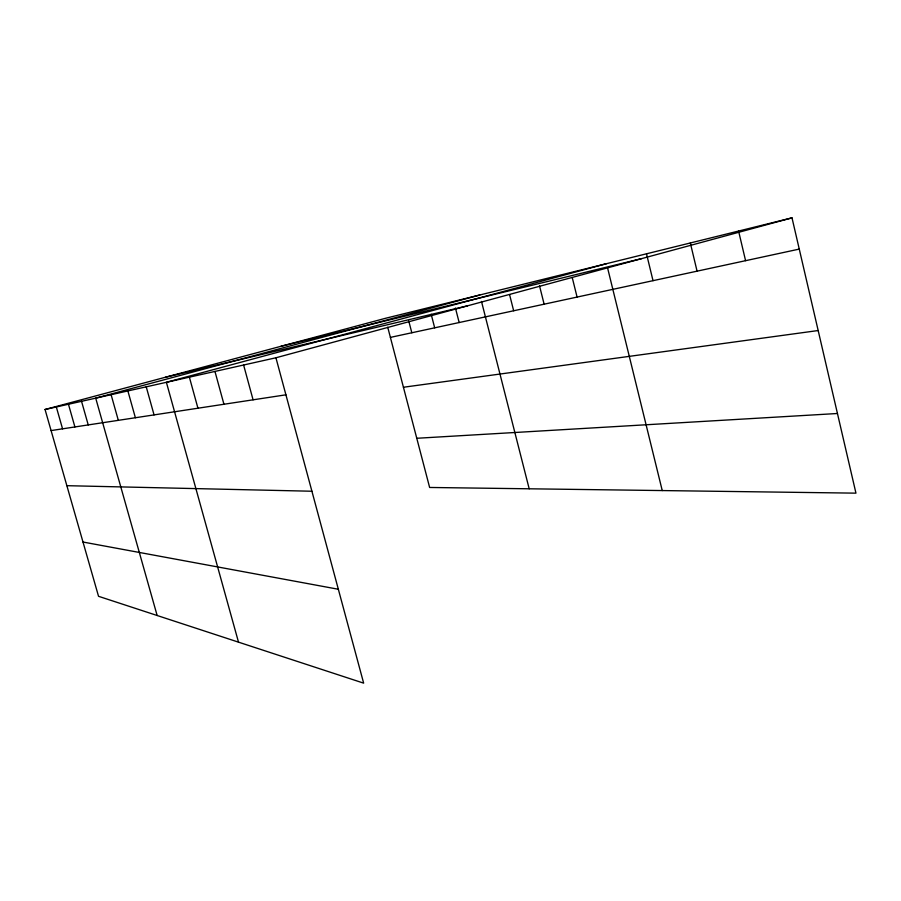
<?xml version="1.0" encoding="UTF-8"?>
<svg xmlns="http://www.w3.org/2000/svg" width="901" height="901" viewBox="0 0 901 901"><rect width="100%" height="100%" fill="white"/><g stroke="black" fill="none" stroke-linecap="round" stroke-linejoin="round"><path stroke-width="1.35" d="M275.931 357.776L363.655 683.149L98.536 596.304L45.05 409.493L275.931 357.776L792.002 217.851L855.95 493.151L429.631 487.464L387.734 327.221M606.531 263.678L166.392 382.306L238.506 642.154M45.05 409.493L385.414 318.312L792.002 217.851M479.839 294.987L95.709 398.141L157.146 615.507M280.977 346.288L641.602 258.632M165.547 377.215L467.394 305.867M390.392 337.391L799.255 249.093M51.087 430.577L285.921 394.818M403.434 387.25L818.176 330.532M416.78 438.28L837.446 413.503M66.865 485.684L311.915 491.236M82.993 542.03L338.337 589.254M68.453 404.256L74.907 426.95M56.324 406.97L62.563 428.831M81.541 401.317L88.23 424.923M111.105 394.694L118.324 420.339M146.232 386.822L154.06 414.899M127.874 390.944L135.387 417.737M189.379 377.159L197.938 408.209M214.956 371.426L223.944 404.256M243.608 365.006L253.08 399.819M408.739 320.936L411.813 332.762M431.174 314.235L434.676 327.829M455.433 308.029L459.161 322.535M481.483 301.418L529.191 488.792M509.606 294.728L513.66 310.766M539.519 285.808L544.125 304.189M572.259 277.643L577.079 297.071M607.533 267.732L662.246 490.572M646.501 253.8L653.022 280.673M690.324 242.977L697.07 271.167M738.583 231.05L745.577 260.682"/></g></svg>
